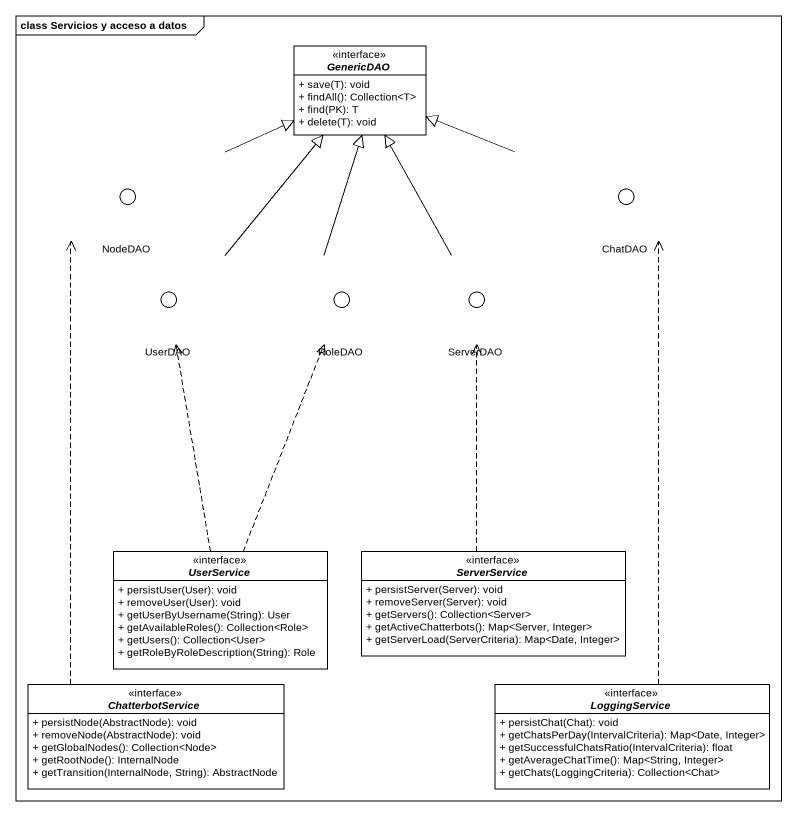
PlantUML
@startuml
mainframe class Servicios y acceso a datos
allowmixing
hide circle
hide empty members
skinparam classAttributeIconSize 0
interface GenericDAO <<interface>> {
  + save(T): void
  + findAll(): Collection<T>
  + find(PK): T
  + delete(T): void
}
() NodeDAO <<interface>>
() ChatDAO <<interface>>
() UserDAO <<interface>>
() RoleDAO <<interface>>
() ServerDAO <<interface>>
interface UserService <<interface>> {
  + persistUser(User): void
  + removeUser(User): void
  + getUserByUsername(String): User
  + getAvailableRoles(): Collection<Role>
  + getUsers(): Collection<User>
  + getRoleByRoleDescription(String): Role
}
interface ServerService <<interface>> {
  + persistServer(Server): void
  + removeServer(Server): void
  + getServers(): Collection<Server>
  + getActiveChatterbots(): Map<Server, Integer>
  + getServerLoad(ServerCriteria): Map<Date, Integer>
}
interface ChatterbotService <<interface>> {
  + persistNode(AbstractNode): void
  + removeNode(AbstractNode): void
  + getGlobalNodes(): Collection<Node>
  + getRootNode(): InternalNode
  + getTransition(InternalNode, String): AbstractNode
}
interface LoggingService <<interface>> {
  + persistChat(Chat): void
  + getChatsPerDay(IntervalCriteria): Map<Date, Integer>
  + getSuccessfulChatsRatio(IntervalCriteria): float
  + getAverageChatTime(): Map<String, Integer>
  + getChats(LoggingCriteria): Collection<Chat>
}
NodeDAO -right-|> GenericDAO
ChatDAO -left-|> GenericDAO
UserDAO -up-|> GenericDAO
RoleDAO -up-|> GenericDAO
ServerDAO -up-|> GenericDAO
UserService .up.> UserDAO
UserService .up.> RoleDAO
ServerService .up.> ServerDAO
ChatterbotService .up.> NodeDAO
LoggingService .up.> ChatDAO
@enduml
